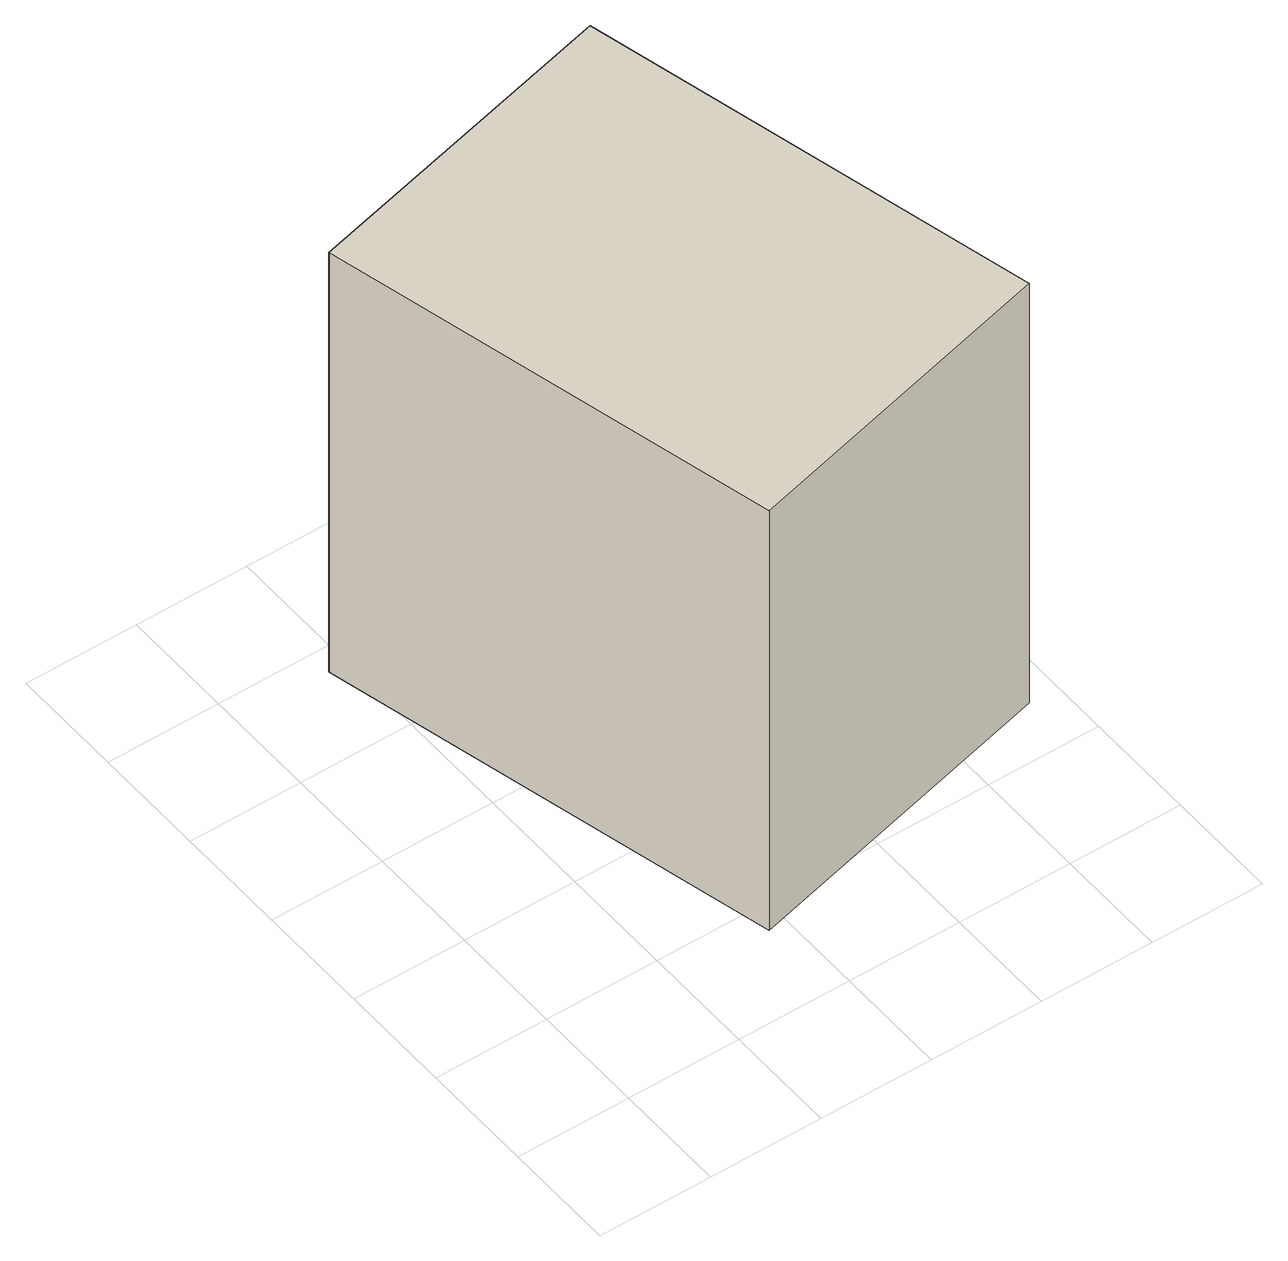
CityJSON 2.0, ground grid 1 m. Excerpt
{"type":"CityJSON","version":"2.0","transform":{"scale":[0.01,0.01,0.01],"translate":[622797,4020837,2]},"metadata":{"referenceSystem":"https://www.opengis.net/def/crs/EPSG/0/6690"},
"CityObjects":{
"building1":{"type":"Building","attributes":{"class":"3001","usage":"441","measuredHeight":4.4,"storeysAboveGround":9999,"RiverFloodingRiskAttribute.description":"1","RiverFloodingRiskAttribute.rank":"3","RiverFloodingRiskAttribute.depth":3.02,"RiverFloodingRiskAttribute.adminType":"2","RiverFloodingRiskAttribute.scale":"2","RiverFloodingRiskAttribute.duration":34.42,"BuildingDetailAttribute.buildingStructureType":"611","BuildingDetailAttribute.buildingStructureOrgType":"Null","BuildingDetailAttribute.urbanPlanType":"21","BuildingDetailAttribute.districtsAndZonesType":"Null","BuildingDetailAttribute.landUseType":"211","BuildingDetailAttribute.orgUsage":"17","BuildingDetailAttribute.specifiedBuildingCoverageRate":-9999,"BuildingDetailAttribute.specifiedFloorAreaRate":-9999,"BuildingDetailAttribute.surveyYear":2023,"BuildingIDAttribute.prefecture":"17","BuildingIDAttribute.city":"17206"},"geometry":[{"type":"Solid","lod":"1","boundaries":[[[[0,1,2,3]],[[2,4,5,3]],[[1,6,4,2]],[[0,7,6,1]],[[3,5,7,0]],[[4,6,7,5]]]]}]}
},
"vertices":[
[184,76,61],[84,478,61],[374,550,61],[474,149,61],[374,550,497],[474,149,497],[84,478,497],[184,76,497]
]}
